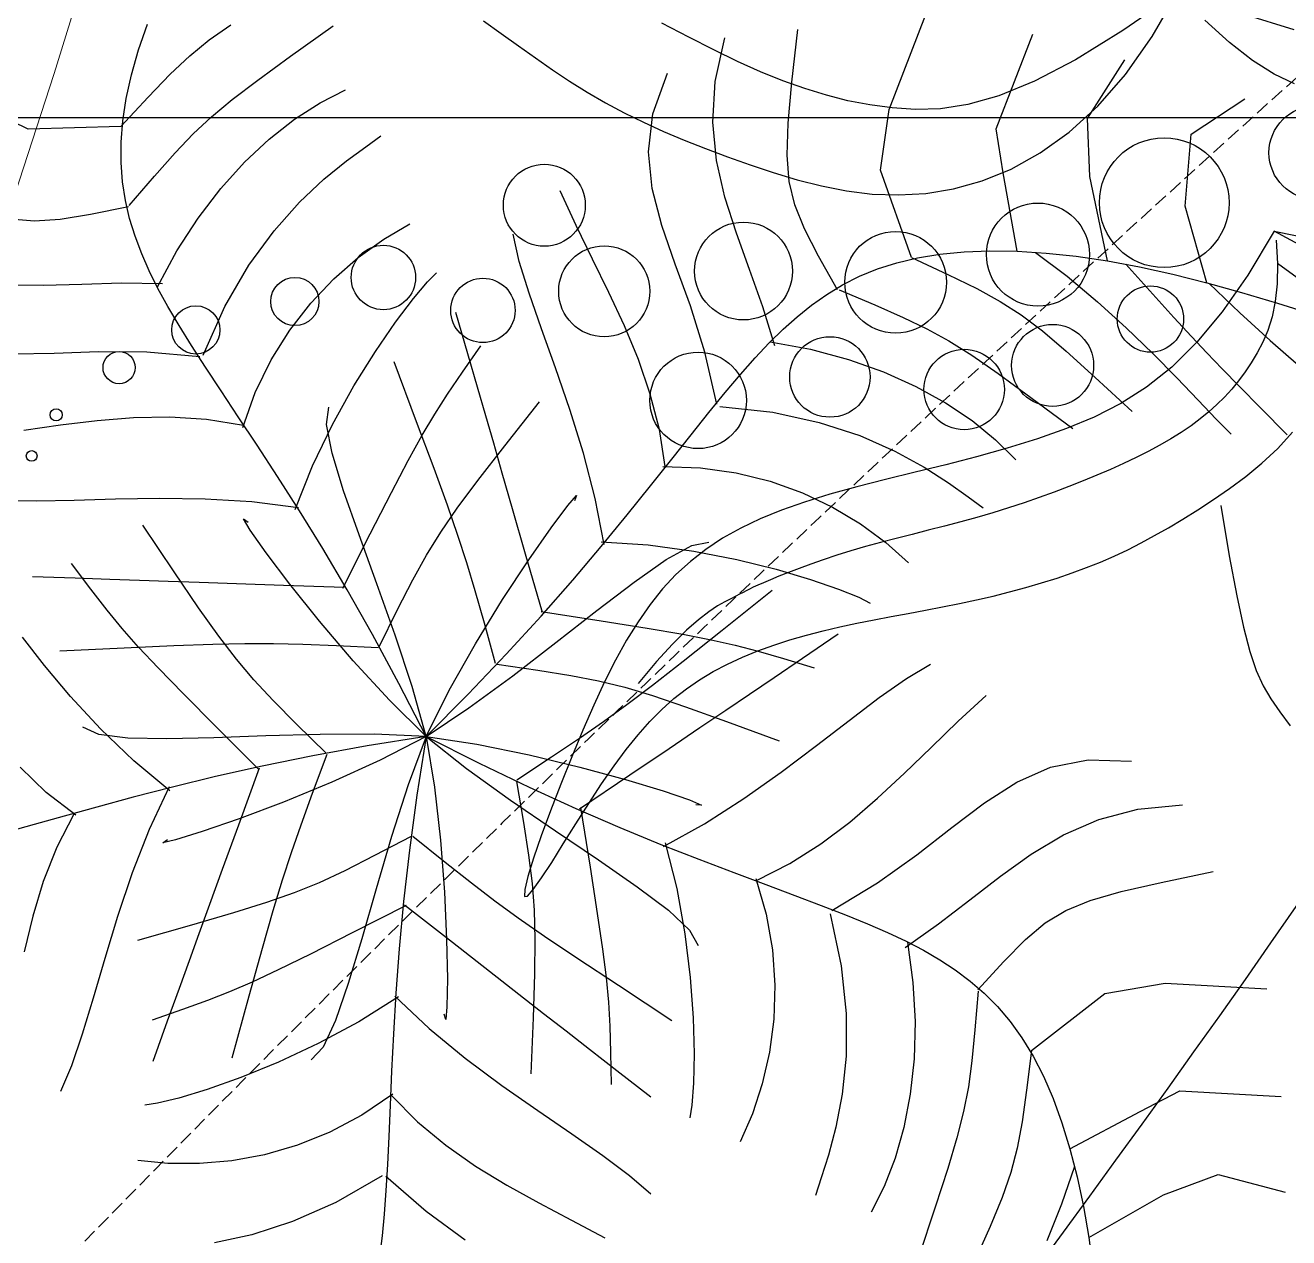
# Model space of a CAD drawing. Header units: millimetres. Extents: x -1030105 to 906887, y -616134 to 1220667.
# Drawn here: x -84877 to -83749, y 541395 to 542477 of the extents above; entities that cross this region are included whole.
import ezdxf
from ezdxf.enums import TextEntityAlignment as Align

# ---------------------------------------------------------------- set-up
doc = ezdxf.new("R2010")
doc.units = ezdxf.units.MM
doc.header["$MEASUREMENT"] = 0
doc.linetypes.add('CENTER', pattern=[2, 1.25, -0.25, 0.25, -0.25])
doc.linetypes.add('DASH', pattern=[0.35, 0.25, -0.1])
doc.layers.add('A-Door', color=33, linetype='Continuous', lineweight=9)
doc.layers.add('A-Furniture', color=143, linetype='Continuous')
doc.layers.add('A-Tree', color=98, linetype='Continuous')
doc.styles.add('Arial_Bold', font='arialbd.ttf')

# ---------------------------------------------------------------- blocks, each defined once
blk = doc.blocks.new('FUR')
at = {"layer": 'A-Furniture'}
blk.add_spline([(-33916, 30608), (-33944.5, 30609.5), (-37418.5, 29102), (-37726.5, 27054), (-37216.5, 25233), (-37626.5, 21209), (-38739.5, 18856.5), (-41860, 14803.1), (-43043.2, 12422.3), (-43017.5, 9941.5), (-40833.5, 8087), (-38107, 9497.5), (-38274.5, 11476.5), (-38397.8, 13212.3), (-37305, 13750.5), (-34500, 13496.5), (-32540.5, 14865.5), (-32374, 19056), (-32479, 20125.5), (-32318, 21223.5), (-30829.5, 21995.5), (-30222, 22657.5), (-30469, 23962.5), (-31626.5, 24580.5), (-32324.5, 25527.5), (-32040.5, 28029), (-32099.5, 29098.5), (-33295, 30496), (-33916, 30608)], degree=3, dxfattribs=at)
at = {"layer": 'A-Furniture', "color": 8, "linetype": 'DASH', "ltscale": 50}
blk.add_spline([(-36646, 29577.5), (-37284.5, 28277.5), (-36676, 26342), (-36463, 23656.5), (-37614.5, 20053), (-40425.5, 16182), (-42274, 13633.5), (-42830.5, 10964), (-42047, 9112), (-39697.5, 8972), (-38258, 10282.5), (-39334, 12606), (-37866.5, 13929), (-35698, 13970.5), (-34500.5, 13942.5), (-32416, 18555.5), (-32464, 21915.5), (-30663, 22279), (-30458.5, 23387), (-31963.5, 24634), (-33009, 26390), (-32199.5, 28680), (-33338.5, 30308), (-34838.5, 30477), (-36023, 30096.5), (-36646, 29577.5)], degree=3, dxfattribs=at)
blk.add_open_spline([(-38178.6, 19870), (-39283.9, 18982.9), (-40386.6, 17902.9), (-41467.8, 16608.1)], degree=3, dxfattribs=at)
blk.add_open_spline([(-56447, -6097), (-55194.8, -4879.4), (-50278.9, -2284.6), (-42421.5, -5454.8), (-32732.5, -11254), (-23302, -9202), (-18024, -504.5), (-16595.5, 8921.5), (-19600.3, 15918.3), (-21321.2, 18705.6), (-21789.7, 19345)], degree=3, knots=[32574.726206, 32574.726206, 32574.726206, 32574.726206, 37697.741245, 48060.131859, 55585.251958, 69452.989742, 76151.422264, 84447.837047, 94470.773244, 98031.734889, 98031.734889, 98031.734889, 98031.734889], dxfattribs=at)
blk = doc.blocks.new('TƯỜNG NÔI THẤT')
at = {"layer": 'A-Door', "ltscale": 10}
blk.add_lwpolyline([(12186.2, 35011.7), (12156.4, 34915.4), (12125.1, 34819.4), (12092.5, 34723.7), (12058.6, 34628.4), (12023.3, 34533.4), (11986.7, 34438.9), (11948.8, 34344.9), (11909.6, 34251.3), (11869.1, 34158.3), (11827.4, 34065.8), (11784.4, 33973.8), (11740.1, 33882.4), (11694.6, 33791.6), (11648, 33701.5), (11600.1, 33612), (11551, 33523.3), (11500.7, 33435.2)], dxfattribs=at)
blk = doc.blocks.new('CAY8')
at = {"color": 0, "linetype": 'ByBlock'}
for p, q in [((-353.08, 281.6), (-351.64, 306)), ((-337.84, 247.95), (-353.08, 281.6)), ((-385.89, 265.01), (-388.87, 274.17)), ((-408.17, 251.93), (-413.87, 265.87)), ((-381.31, 255.85), (-385.89, 265.01)), ((-431.43, 237.58), (-438.04, 252.48)), ((-401.81, 237.97), (-408.17, 251.93)), ((-374.83, 245.49), (-381.31, 255.85)), ((-326.73, 250.25), (-317.22, 251.94)), ((-317.22, 251.94), (-307, 253.14)), ((-307, 253.14), (-296.12, 253.86)), ((-343.57, 245.43), (-335.49, 248.07)), ((-337.84, 247.95), (-322.86, 242.4)), ((-335.49, 248.07), (-326.73, 250.25)), ((-366.19, 232.74), (-374.83, 245.49)), ((-357.92, 238.81), (-351.02, 242.33)), ((-351.02, 242.33), (-343.57, 245.43)), ((-322.86, 242.4), (-311.03, 237.77)), ((-456.83, 224.18), (-464.39, 236.88)), ((-424.07, 221.54), (-431.43, 237.58)), ((-395.32, 223.6), (-401.81, 237.97)), ((-364.33, 234.87), (-357.92, 238.81)), ((-311.03, 237.77), (-301.26, 233.44)), ((-488.43, 221.32), (-493.37, 233.62)), ((-370.33, 230.53), (-364.33, 234.87)), ((-365.59, 232.73), (-350.93, 227.95)), ((-301.26, 233.44), (-292.46, 228.77)), ((-375.99, 225.81), (-370.33, 230.53)), ((-350.93, 227.95), (-339.26, 223.95)), ((-292.46, 228.77), (-283.56, 223.12)), ((-482.34, 207.59), (-488.43, 221.32)), ((-449.59, 211.47), (-456.83, 224.18)), ((-416.77, 203.72), (-424.07, 221.54)), ((-389.24, 208.43), (-395.32, 223.6)), ((-381.36, 220.73), (-375.99, 225.81)), ((-339.26, 223.95), (-329.45, 220.19)), ((-386.54, 215.29), (-381.36, 220.73)), ((-329.45, 220.19), (-320.35, 216.1)), ((-510.75, 195.28), (-516.83, 211.26)), ((-442.93, 198.57), (-449.59, 211.47)), ((-391.62, 209.41), (-386.54, 215.29)), ((-320.35, 216.1), (-310.83, 211.13)), ((-475.56, 192.61), (-482.34, 207.59)), ((-396.71, 203.02), (-391.62, 209.41)), ((-391.16, 209.87), (-374.94, 208.25)), ((-374.94, 208.25), (-359.63, 205.5)), ((-310.83, 211.13), (-299.75, 204.73)), ((-547.55, 193.22), (-540.47, 205.58)), ((-410.35, 183.49), (-416.77, 203.72)), ((-401.94, 196.02), (-396.71, 203.02)), ((-359.63, 205.5), (-345.28, 201.71)), ((-345.28, 201.71), (-331.95, 197)), ((-299.75, 204.73), (-285.96, 196.35)), ((-512.36, 187.84), (-505.94, 198.9)), ((-437.08, 185.3), (-442.93, 198.57)), ((-331.95, 197), (-319.69, 191.47)), ((-285.96, 196.35), (-268.33, 185.42)), ((-554.93, 178.85), (-547.55, 193.22)), ((-505.86, 182.43), (-510.75, 195.28)), ((-468.53, 176.58), (-475.56, 192.61)), ((-407.41, 188.32), (-401.94, 196.02)), ((-319.69, 191.47), (-308.55, 185.23)), ((-593.86, 173.12), (-588.62, 186.54)), ((-528.89, 166.65), (-539.81, 189.73)), ((-517.52, 178.71), (-512.36, 187.84)), ((-413.24, 179.85), (-407.41, 188.32)), ((-607.48, 172.6), (-614.42, 181.47)), ((-501.66, 171.37), (-505.86, 182.43)), ((-432.3, 171.5), (-437.08, 185.3)), ((-409.1, 182.55), (-387.93, 182.05)), ((-387.93, 182.05), (-369.12, 179.57)), ((-308.55, 185.23), (-298.6, 178.39)), ((-562.16, 162.91), (-554.93, 178.85)), ((-521.97, 170.32), (-517.52, 178.71)), ((-493.16, 160.01), (-480.82, 178.66)), ((-461.72, 159.69), (-468.53, 176.58)), ((-419.53, 170.52), (-413.24, 179.85)), ((-369.12, 179.57), (-352.59, 175.61)), ((-298.6, 178.39), (-289.88, 171.07)), ((-599.83, 162.89), (-607.48, 172.6)), ((-597.72, 158.75), (-593.86, 173.12)), ((-497.62, 160.72), (-501.66, 171.37)), ((-428.83, 157), (-432.3, 171.5)), ((-352.59, 175.61), (-338.25, 170.65)), ((-564.51, 162.63), (-564.23, 169.63)), ((-520.48, 148.74), (-528.89, 166.65)), ((-526.26, 161.5), (-521.97, 170.32)), ((-426.4, 160.23), (-419.53, 170.52)), ((-338.25, 170.65), (-326.04, 165.21)), ((-591.41, 152.2), (-599.83, 162.89)), ((-568.77, 145.81), (-562.16, 162.91)), ((-561.39, 151.48), (-564.51, 162.63)), ((-530.94, 151.07), (-526.26, 161.5)), ((-326.04, 165.21), (-315.87, 159.79)), ((-641.39, 159.02), (-655.72, 156.66)), ((-626.97, 160.48), (-641.39, 159.02)), ((-612.37, 160.76), (-626.97, 160.48)), ((-597.5, 159.58), (-612.37, 160.76)), ((-502.66, 145.44), (-493.16, 160.01)), ((-493.23, 149.13), (-497.62, 160.72)), ((-455.57, 142.13), (-461.72, 159.69)), ((-433.96, 148.92), (-426.4, 160.23)), ((-429.69, 156.95), (-414.82, 157.72)), ((-414.82, 157.72), (-400.44, 156.89)), ((-400.44, 156.89), (-386.64, 154.61)), ((-315.87, 159.79), (-307.68, 154.87)), ((-582.27, 140.45), (-591.41, 152.2)), ((-555.64, 136.98), (-561.39, 151.48)), ((-536.56, 137.86), (-530.94, 151.07)), ((-386.64, 154.61), (-373.49, 151.03)), ((-373.49, 151.03), (-361.08, 146.31)), ((-307.68, 154.87), (-301.37, 150.97)), ((-513.99, 134.64), (-520.48, 148.74)), ((-487.98, 135.23), (-493.23, 149.13)), ((-442.32, 136.6), (-433.96, 148.92)), ((-361.08, 146.31), (-349.5, 140.6)), ((-574.28, 127.96), (-568.77, 145.81)), ((-509.97, 133.73), (-502.66, 145.44)), ((-466.16, 138.46), (-463.08, 142.62)), ((-463.08, 142.62), (-463.64, 140.44)), ((-450.53, 124.11), (-455.57, 142.13)), ((-572.45, 127.52), (-582.27, 140.45)), ((-548.05, 119.93), (-555.64, 136.98)), ((-543.66, 120.67), (-536.56, 137.86)), ((-472.05, 129.07), (-466.16, 138.46)), ((-451.57, 123.27), (-442.32, 136.6)), ((-349.5, 140.6), (-338.82, 134.05)), ((-515.73, 123.7), (-509.97, 133.73)), ((-508.83, 122.97), (-513.99, 134.64)), ((-481.34, 117.67), (-487.98, 135.23)), ((-338.82, 134.05), (-329.14, 126.81)), ((-243.31, 130.89), (-245.22, 122.47)), ((-645.81, 126.14), (-662.15, 124.32)), ((-628.39, 127.87), (-645.81, 126.14)), ((-610.22, 129.13), (-628.39, 127.87)), ((-591.63, 129.56), (-610.22, 129.13)), ((-572.93, 128.77), (-591.63, 129.56)), ((-562.01, 113.35), (-572.45, 127.52)), ((-479.93, 115.54), (-472.05, 129.07)), ((-425.37, 120.15), (-415.73, 126.57)), ((-415.73, 126.57), (-408.98, 128.46)), ((-690.31, 121.87), (-701.49, 121.98)), ((-677.09, 122.77), (-690.31, 121.87)), ((-662.15, 124.32), (-677.09, 122.77)), ((-591.41, 118.34), (-594.41, 122.55)), ((-594.41, 122.55), (-592.51, 121.36)), ((-520.61, 114.13), (-515.73, 123.7)), ((-504.41, 112.37), (-508.83, 122.97)), ((-461.83, 108.96), (-451.57, 123.27)), ((-451.72, 125.14), (-433.05, 125.42)), ((-433.05, 125.42), (-414.74, 124.42)), ((-414.74, 124.42), (-397.34, 122.47)), ((-397.34, 122.47), (-381.4, 119.88)), ((-245.22, 122.47), (-247.14, 114.24)), ((-620.25, 99.32), (-634.17, 116.82)), ((-584.29, 109.84), (-591.41, 118.34)), ((-552.8, 98.34), (-543.66, 120.67)), ((-539.41, 101.13), (-548.05, 119.93)), ((-472.8, 95.08), (-481.34, 117.67)), ((-437.38, 110.21), (-425.37, 120.15)), ((-381.4, 119.88), (-367.46, 116.98)), ((-367.46, 116.98), (-356.06, 114.06)), ((-550.99, 97.82), (-562.01, 113.35)), ((-525.26, 103.83), (-520.61, 114.13)), ((-500.14, 101.5), (-504.41, 112.37)), ((-488.98, 98.99), (-479.93, 115.54)), ((-400.9, 93.94), (-382.33, 111.45)), ((-356.06, 114.06), (-347.75, 111.45)), ((-347.75, 111.45), (-343.07, 109.47)), ((-247.14, 114.24), (-249, 106.14)), ((-573.87, 98.17), (-584.29, 109.84)), ((-473.19, 93.68), (-461.83, 108.96)), ((-451.25, 97.72), (-437.38, 110.21)), ((-249, 106.14), (-250.76, 98.09)), ((-530.48, 81.38), (-539.41, 101.13)), ((-530.32, 91.6), (-525.26, 103.83)), ((-495.45, 88.97), (-500.14, 101.5)), ((-652.65, 89.67), (-661.18, 99.19)), ((-609.92, 95.89), (-622.3, 95.3)), ((-609.32, 85.79), (-620.25, 99.32)), ((-595.08, 96.6), (-609.92, 95.89)), ((-576.33, 97.48), (-595.08, 96.6)), ((-552.2, 98.62), (-576.33, 97.48)), ((-560.92, 84.44), (-573.87, 98.17)), ((-539.44, 80.85), (-550.99, 97.82)), ((-498.38, 80.51), (-488.98, 98.99)), ((-466.46, 83.68), (-451.25, 97.72)), ((-368.07, 85.52), (-354.75, 96.24)), ((-250.76, 98.09), (-252.33, 90.03)), ((-659.22, 93.5), (-676.3, 92.65)), ((-645.5, 94.17), (-659.22, 93.5)), ((-633.68, 94.75), (-645.5, 94.17)), ((-622.3, 95.3), (-633.68, 94.75)), ((-536.44, 76.24), (-530.32, 91.6)), ((-485.76, 77.45), (-473.19, 93.68)), ((-473.25, 95.56), (-449.19, 93.77)), ((-449.19, 93.77), (-430.65, 92.32)), ((-430.65, 92.32), (-416.35, 91.07)), ((-416.35, 91.07), (-404.99, 89.84)), ((-415.33, 80.4), (-400.9, 93.94)), ((-690.9, 84.46), (-693.52, 88.82)), ((-645.56, 81.94), (-652.65, 89.67)), ((-600.45, 75.22), (-609.32, 85.79)), ((-489.74, 73.42), (-495.45, 88.97)), ((-404.99, 89.84), (-395.27, 88.48)), ((-395.27, 88.48), (-385.92, 86.84)), ((-385.92, 86.84), (-375.64, 84.76)), ((-378.77, 76.91), (-368.07, 85.52)), ((-326.24, 80.84), (-317.13, 87.32)), ((-252.33, 90.03), (-253.68, 81.89)), ((-711.41, 71.43), (-714.98, 82.98)), ((-685.71, 77.47), (-690.9, 84.46)), ((-638.95, 75.11), (-645.56, 81.94)), ((-546.25, 69.8), (-560.92, 84.44)), ((-527.4, 62.34), (-539.44, 80.85)), ((-522.07, 61.47), (-530.48, 81.38)), ((-507.31, 61.22), (-498.38, 80.51)), ((-482.49, 69.09), (-466.46, 83.68)), ((-375.64, 84.76), (-363.14, 82.07)), ((-336.4, 72.34), (-326.24, 80.84)), ((-253.68, 81.89), (-254.73, 73.61)), ((-678.2, 68.41), (-685.71, 77.47)), ((-536.84, 75.82), (-553.39, 75.19)), ((-499.64, 60.28), (-485.76, 77.45)), ((-426.74, 69.87), (-415.33, 80.4)), ((-388, 69.49), (-378.77, 76.91)), ((-304.3, 65.52), (-294.06, 76.69)), ((-706.62, 59.85), (-711.41, 71.43)), ((-631.89, 68.31), (-638.95, 75.11)), ((-602.55, 71.68), (-617.97, 69.86)), ((-589.86, 72.98), (-602.55, 71.68)), ((-592.68, 66.64), (-600.45, 75.22)), ((-578.42, 73.91), (-589.86, 72.98)), ((-566.75, 74.6), (-578.42, 73.91)), ((-553.39, 75.19), (-566.75, 74.6)), ((-489.22, 73.18), (-472.71, 72.1)), ((-472.71, 72.1), (-459.52, 71.06)), ((-459.52, 71.06), (-448.29, 69.83)), ((-347.58, 62.31), (-336.4, 72.34)), ((-254.73, 73.61), (-255.5, 65.18)), ((-668.63, 57.86), (-678.2, 68.41)), ((-637.61, 67.39), (-662.93, 64.14)), ((-617.97, 69.86), (-637.61, 67.39)), ((-623.42, 60.63), (-631.89, 68.31)), ((-585.09, 59.04), (-592.68, 66.64)), ((-530.66, 55.35), (-546.25, 69.8)), ((-498.82, 54.94), (-482.49, 69.09)), ((-448.29, 69.83), (-437.69, 68.14)), ((-437.69, 68.14), (-426.36, 65.76)), ((-436.25, 61.35), (-426.74, 69.87)), ((-426.36, 65.76), (-412.97, 62.43)), ((-396.88, 62.36), (-388, 69.49)), ((-314.17, 54.29), (-304.3, 65.52)), ((-612.59, 51.21), (-623.42, 60.63)), ((-514.94, 42.21), (-527.4, 62.34)), ((-514.94, 42.21), (-522.07, 61.47)), ((-514.94, 42.21), (-507.31, 61.22)), ((-444.95, 53.87), (-436.25, 61.35)), ((-412.97, 62.43), (-396.17, 57.9)), ((-406.54, 54.61), (-396.88, 62.36)), ((-359.73, 51.23), (-347.58, 62.31)), ((-255.5, 65.18), (-256.01, 56.58)), ((-217.87, 53.03), (-216.77, 65.09)), ((-700.61, 48.42), (-706.62, 59.85)), ((-657.25, 46.4), (-668.63, 57.86)), ((-576.74, 51.44), (-585.09, 59.04)), ((-514.94, 42.21), (-530.66, 55.35)), ((-514.94, 42.21), (-499.64, 60.28)), ((-396.17, 57.9), (-374.63, 51.93)), ((-256.01, 56.58), (-256.28, 47.81)), ((-251.48, 54.51), (-234.29, 55.34)), ((-598.44, 39.14), (-612.59, 51.21)), ((-566.67, 42.85), (-576.74, 51.44)), ((-514.94, 42.21), (-498.82, 54.94)), ((-453.98, 46.46), (-444.95, 53.87)), ((-418.14, 45.31), (-406.54, 54.61)), ((-372.81, 39.59), (-359.73, 51.23)), ((-323.92, 43.18), (-314.17, 54.29)), ((-279.09, 43.29), (-266.13, 50.3)), ((-266.13, 50.3), (-251.48, 54.51)), ((-218.7, 41.88), (-217.87, 53.03)), ((-693.34, 37.31), (-700.61, 48.42)), ((-644.32, 34.6), (-657.25, 46.4)), ((-464.45, 38.12), (-453.98, 46.46)), ((-432.79, 33.57), (-418.14, 45.31)), ((-256.28, 47.81), (-256.32, 38.87)), ((-724.7, 29.72), (-733.38, 42.15)), ((-553.96, 32.28), (-566.67, 42.85)), ((-535.46, 41.39), (-557, 39.53)), ((-514.94, 42.21), (-537.94, 36.58)), ((-514.94, 42.21), (-535.46, 41.39)), ((-514.94, 42.21), (-532.29, 31.32)), ((-514.94, 42.21), (-520.5, 22.44)), ((-514.94, 42.21), (-516.69, 18.59)), ((-514.94, 42.21), (-509.94, 22.34)), ((-514.94, 42.21), (-497.85, 30.81)), ((-514.94, 42.21), (-494.5, 40.82)), ((-514.94, 42.21), (-493.02, 33.25)), ((-494.5, 40.82), (-473.39, 38.29)), ((-333.77, 32.36), (-323.92, 43.18)), ((-291.2, 34.05), (-279.09, 43.29)), ((-219.26, 31.36), (-218.7, 41.88)), ((-684.81, 26.69), (-693.34, 37.31)), ((-578.54, 37.15), (-599.09, 34.74)), ((-580.03, 23.55), (-598.44, 39.14)), ((-557, 39.53), (-578.54, 37.15)), ((-537.94, 36.58), (-559.26, 30.85)), ((-477.47, 27.89), (-464.45, 38.12)), ((-473.39, 38.29), (-452.92, 35.07)), ((-386.77, 27.89), (-372.81, 39.59)), ((-256.32, 38.87), (-256.15, 29.75)), ((-245.34, 31.13), (-230.13, 36.54)), ((-230.13, 36.54), (-212.62, 39.72)), ((-644.79, 32.27), (-651.36, 34.71)), ((-633.22, 31.8), (-644.79, 32.27)), ((-630.1, 23.03), (-644.32, 34.6)), ((-617.65, 32.79), (-633.22, 31.8)), ((-599.09, 34.74), (-617.65, 32.79)), ((-559.26, 30.85), (-578.97, 25.11)), ((-553.67, 31.77), (-558.19, 15.84)), ((-532.29, 31.32), (-550.86, 20.95)), ((-497.85, 30.81), (-479.34, 19.65)), ((-493.02, 33.25), (-472.41, 25.35)), ((-452.92, 35.07), (-434.38, 31.57)), ((-451.64, 18.47), (-432.79, 33.57)), ((-434.38, 31.57), (-419.08, 28.26)), ((-343.98, 22.04), (-333.77, 32.36)), ((-303.32, 23.16), (-291.2, 34.05)), ((-258.79, 23.89), (-245.34, 31.13)), ((-219.51, 21.36), (-219.26, 31.36)), ((-713.65, 16.79), (-724.7, 29.72)), ((-674.98, 16.73), (-684.81, 26.69)), ((-477.54, 27.31), (-473.47, 11.29)), ((-472.41, 25.35), (-453.09, 18.41)), ((-419.08, 28.26), (-408.33, 25.56)), ((-408.33, 25.56), (-403.42, 23.92)), ((-401.56, 16.62), (-386.77, 27.89)), ((-256.15, 29.75), (-255.8, 20.44)), ((-614.84, 12.27), (-630.1, 23.03)), ((-578.97, 25.11), (-597.14, 19.43)), ((-580.11, 24.21), (-586.48, 0.91)), ((-550.86, 20.95), (-569.32, 11.53)), ((-520.5, 22.44), (-525.39, 1.38)), ((-509.94, 22.34), (-505.82, 1.48)), ((-403.42, 23.92), (-405.67, 23.77)), ((-354.79, 12.38), (-343.98, 22.04)), ((-316.31, 11.2), (-303.32, 23.16)), ((-270.99, 15.2), (-258.79, 23.89)), ((-255.8, 20.44), (-255.28, 10.93)), ((-219.41, 11.78), (-219.51, 21.36)), ((-699.89, 3.72), (-713.65, 16.79)), ((-663.83, 7.61), (-674.98, 16.73)), ((-597.14, 19.43), (-613.85, 13.88)), ((-558.19, 15.84), (-561.76, 2.94)), ((-516.69, 18.59), (-517.83, -3.45)), ((-479.34, 19.65), (-460.51, 8.92)), ((-453.09, 18.41), (-435.05, 12.32)), ((-451.32, 19.05), (-445.59, -4.39)), ((-417.14, 6.26), (-401.56, 16.62)), ((-282.49, 5.48), (-270.99, 15.2)), ((-613.85, 13.88), (-629.18, 8.53)), ((-615.19, 13.81), (-621.71, -3.73)), ((-569.32, 11.53), (-586.37, 3.46)), ((-473.47, 11.29), (-470.37, -1.58)), ((-435.05, 12.32), (-418.27, 6.99)), ((-366.43, 3.56), (-354.79, 12.38)), ((-331, -1.25), (-316.31, 11.2)), ((-255.28, 10.93), (-254.58, 1.24)), ((-218.94, 2.56), (-219.41, 11.78)), ((-218.54, 8.22), (-198.28, 14.18)), ((-651.36, -0.51), (-663.83, 7.61)), ((-629.18, 8.53), (-643.18, 3.47)), ((-460.51, 8.92), (-442.47, -1.21)), ((-418.27, 6.99), (-402.73, 2.31)), ((-416.53, 7.71), (-410.5, -9.96)), ((-293.8, -4.89), (-282.49, 5.48)), ((-234.11, 3.3), (-218.54, 8.22)), ((-683.06, -9.12), (-699.89, 3.72)), ((-643.18, 3.47), (-655.94, -1.23)), ((-586.37, 3.46), (-600.69, -2.85)), ((-586.48, 0.91), (-591.43, -17.2)), ((-561.76, 2.94), (-564.71, -8.36)), ((-517.55, 2.03), (-531.54, -6.79)), ((-525.39, 1.38), (-529.78, -19.84)), ((-516.98, 2.14), (-503.23, -7.07)), ((-505.82, 1.48), (-502.57, -18.99)), ((-402.73, 2.31), (-388.42, -1.83)), ((-379.16, -4.22), (-366.43, 3.56)), ((-254.58, 1.24), (-253.58, -8.6)), ((-246.04, -1.23), (-234.11, 3.3)), ((-218.05, -6.4), (-218.94, 2.56)), ((-655.94, -1.23), (-667.55, -5.51)), ((-652.08, -0.04), (-657.8, -13.82)), ((-621.71, -3.73), (-627.05, -21.55)), ((-600.69, -2.85), (-610.98, -6.99)), ((-517.83, -3.45), (-518.46, -23.97)), ((-470.37, -1.58), (-468.08, -12.64)), ((-445.59, -4.39), (-441.23, -22.47)), ((-442.47, -1.21), (-426.3, -10.54)), ((-388.42, -1.83), (-375.33, -5.53)), ((-379.47, -3.41), (-374.15, -17.32)), ((-348.26, -13.6), (-331, -1.25)), ((-305.47, -15.51), (-293.8, -4.89)), ((-255.37, -6.01), (-246.04, -1.23)), ((-678.13, -9.37), (-687.82, -12.8)), ((-667.55, -5.51), (-678.13, -9.37)), ((-610.98, -6.99), (-615.91, -8.54)), ((-615.91, -8.54), (-614.18, -7.1)), ((-564.71, -8.36), (-567.36, -19.53)), ((-531.54, -6.79), (-542.82, -13.71)), ((-503.23, -7.07), (-492.06, -14.45)), ((-410.5, -9.96), (-405.79, -27.68)), ((-375.33, -5.53), (-363.43, -8.89)), ((-363.43, -8.89), (-352.61, -11.98)), ((-263.17, -11.67), (-255.37, -6.01)), ((-253.58, -8.6), (-252.12, -18.53)), ((-216.72, -15.18), (-218.05, -6.4)), ((-687.82, -12.8), (-696.76, -15.8)), ((-682.6, -10.61), (-689.29, -30.75)), ((-657.8, -13.82), (-662.04, -27.79)), ((-542.82, -13.71), (-552.63, -19.31)), ((-523.18, -14.94), (-533.8, -15.41)), ((-511.78, -14.61), (-523.18, -14.94)), ((-500.08, -14.44), (-511.78, -14.61)), ((-488.6, -14.45), (-500.08, -14.44)), ((-492.06, -14.45), (-482.22, -20.75)), ((-477.73, -14.63), (-488.6, -14.45)), ((-467.51, -15.04), (-477.73, -14.63)), ((-468.08, -12.64), (-466.4, -23.25)), ((-457.89, -15.72), (-467.51, -15.04)), ((-426.3, -10.54), (-413.13, -18.89)), ((-352.61, -11.98), (-342.75, -14.91)), ((-348.76, -15.08), (-342.69, -35.37)), ((-342.75, -14.91), (-333.74, -17.73)), ((-270.47, -18.87), (-263.17, -11.67)), ((-705.11, -18.39), (-712.99, -20.57)), ((-696.76, -15.8), (-705.11, -18.39)), ((-591.43, -17.2), (-595.35, -31.53)), ((-567.36, -19.53), (-570.04, -32.01)), ((-552.63, -19.31), (-562.2, -24.18)), ((-556.02, -17.59), (-558.57, -18.55)), ((-558.57, -18.55), (-558.03, -19.59)), ((-558.03, -19.59), (-554.73, -20.73)), ((-550.72, -16.75), (-556.02, -17.59)), ((-543.14, -16.01), (-550.72, -16.75)), ((-533.8, -15.41), (-543.14, -16.01)), ((-529.78, -19.84), (-533.84, -40.13)), ((-502.57, -18.99), (-500.16, -37.7)), ((-448.83, -16.71), (-457.89, -15.72)), ((-440.27, -18.07), (-448.83, -16.71)), ((-432.16, -19.83), (-440.27, -18.07)), ((-424.47, -22.05), (-432.16, -19.83)), ((-413.13, -18.89), (-404.05, -26.08)), ((-374.15, -17.32), (-370.5, -31.25)), ((-333.74, -17.73), (-325.47, -20.54)), ((-318.01, -25.97), (-305.47, -15.51)), ((-278.32, -28.22), (-270.47, -18.87)), ((-252.12, -18.53), (-250.07, -28.48)), ((-214.9, -23.87), (-216.72, -15.18)), ((-627.05, -21.55), (-631.47, -39.22)), ((-562.2, -24.18), (-572.76, -28.91)), ((-554.73, -20.73), (-549.19, -21.97)), ((-549.19, -21.97), (-541.91, -23.3)), ((-541.91, -23.3), (-533.38, -24.72)), ((-533.38, -24.72), (-524.12, -26.24)), ((-518.46, -23.97), (-518.68, -43.01)), ((-482.22, -20.75), (-472.42, -26.72)), ((-466.4, -23.25), (-465.17, -34.76)), ((-441.23, -22.47), (-438.01, -36.46)), ((-417.12, -24.76), (-424.47, -22.05)), ((-410.09, -28.02), (-417.12, -24.76)), ((-325.47, -20.54), (-317.81, -23.41)), ((-317.81, -23.41), (-310.65, -26.43)), ((-317.24, -23.7), (-313.76, -39.62)), ((-212.57, -32.55), (-214.9, -23.87)), ((-662.04, -27.79), (-665.11, -41.96)), ((-572.76, -28.91), (-585.55, -34.09)), ((-517.31, -25.46), (-537.83, -38.15)), ((-524.12, -26.24), (-514.62, -27.85)), ((-517.96, -25.33), (-497.77, -38.59)), ((-514.62, -27.85), (-505.4, -29.56)), ((-505.4, -29.56), (-496.85, -31.37)), ((-472.42, -26.72), (-461.38, -33.13)), ((-452.12, -30.96), (-462.91, -27.65)), ((-403.29, -31.86), (-410.09, -28.02)), ((-405.79, -27.68), (-402.27, -44.83)), ((-404.05, -26.08), (-400.17, -31.91)), ((-310.65, -26.43), (-303.88, -29.67)), ((-303.88, -29.67), (-297.38, -33.21)), ((-287.77, -40.39), (-278.32, -28.22)), ((-250.07, -28.48), (-247.27, -38.42)), ((-689.29, -30.75), (-693.87, -49.46)), ((-585.55, -34.09), (-601.8, -40.3)), ((-595.35, -31.53), (-598.61, -43.49)), ((-570.04, -32.01), (-573.08, -47.24)), ((-496.85, -31.37), (-489, -33.31)), ((-489, -33.31), (-481.77, -35.41)), ((-465.17, -34.76), (-464.2, -48.52)), ((-461.38, -33.13), (-447.84, -40.72)), ((-443.23, -34.14), (-452.12, -30.96)), ((-436.02, -37.15), (-443.23, -34.14)), ((-396.68, -36.3), (-403.29, -31.86)), ((-370.5, -31.25), (-368.4, -45.08)), ((-297.38, -33.21), (-291.15, -37.13)), ((-237.25, -37.75), (-213.6, -31.58)), ((-213.6, -31.58), (-173.19, -30.53)), ((-209.59, -41.32), (-212.57, -32.55)), ((-631.47, -39.22), (-635.21, -56.32)), ((-537.83, -38.15), (-553.67, -47.88)), ((-533.84, -40.13), (-537.72, -58.39)), ((-500.16, -37.7), (-498.59, -53.27)), ((-497.77, -38.59), (-482.07, -48.9)), ((-481.77, -35.41), (-475.08, -37.7)), ((-475.08, -37.7), (-468.85, -40.23)), ((-468.85, -40.23), (-463.02, -43.02)), ((-438.01, -36.46), (-435.66, -47.65)), ((-430.27, -39.96), (-436.02, -37.15)), ((-425.76, -42.55), (-430.27, -39.96)), ((-390.18, -41.4), (-396.68, -36.3)), ((-342.69, -35.37), (-339.24, -54.03)), ((-313.76, -39.62), (-311.65, -55.04)), ((-291.15, -37.13), (-285.17, -41.49)), ((-264.54, -62.65), (-237.25, -37.75)), ((-247.27, -38.42), (-243.56, -48.27)), ((-665.11, -41.96), (-667.3, -56.32)), ((-601.8, -40.3), (-622.74, -48.13)), ((-598.61, -43.49), (-601.6, -54.48)), ((-518.68, -43.01), (-518.56, -60.62)), ((-463.02, -43.02), (-457.49, -46.11)), ((-447.84, -40.72), (-430.5, -50.27)), ((-422.29, -44.87), (-425.76, -42.55)), ((-419.63, -46.91), (-422.29, -44.87)), ((-402.27, -44.83), (-399.8, -60.79)), ((-383.73, -47.17), (-390.18, -41.4)), ((-368.4, -45.08), (-367.73, -58.69)), ((-287.59, -40.95), (-287.61, -56.38)), ((-285.17, -41.49), (-279.44, -46.37)), ((-205.51, -50.35), (-209.59, -41.32)), ((-573.08, -47.24), (-576.8, -66.67)), ((-553.67, -47.88), (-565.99, -55.27)), ((-482.07, -48.9), (-469.65, -57.05)), ((-464.2, -48.52), (-463.31, -65.9)), ((-457.49, -46.11), (-452.19, -49.54)), ((-452.19, -49.54), (-447.06, -53.32)), ((-435.66, -47.65), (-433.95, -57.3)), ((-430.5, -50.27), (-408.11, -62.52)), ((-417.57, -48.62), (-419.63, -46.91)), ((-415.92, -50.01), (-417.57, -48.62)), ((-414.56, -51.14), (-415.92, -50.01)), ((-377.28, -53.65), (-383.73, -47.17)), ((-279.44, -46.37), (-273.96, -51.85)), ((-243.56, -48.27), (-238.81, -57.98)), ((-601.6, -54.48), (-604.71, -65.9)), ((-565.99, -55.27), (-575.9, -60.95)), ((-498.59, -53.27), (-497.83, -64.33)), ((-447.06, -53.32), (-442.09, -57.43)), ((-413.38, -52.12), (-414.56, -51.14)), ((-412.28, -53.04), (-413.38, -52.12)), ((-411.17, -54.01), (-412.28, -53.04)), ((-409.93, -55.12), (-411.17, -54.01)), ((-408.48, -56.48), (-409.93, -55.12)), ((-370.74, -60.88), (-377.28, -53.65)), ((-339.24, -54.03), (-337.9, -70.98)), ((-311.65, -55.04), (-310.82, -69.86)), ((-273.96, -51.85), (-268.71, -57.98)), ((-199.75, -59.8), (-205.51, -50.35)), ((-667.3, -56.32), (-668.91, -70.85)), ((-635.21, -56.32), (-638.52, -72.42)), ((-537.72, -58.39), (-541.59, -73.5)), ((-469.65, -57.05), (-459.29, -63.85)), ((-442.09, -57.43), (-437.25, -61.85)), ((-433.95, -57.3), (-432.62, -66.7)), ((-406.71, -58.17), (-408.48, -56.48)), ((-404.54, -60.28), (-406.71, -58.17)), ((-402, -62.8), (-404.54, -60.28)), ((-367.73, -58.69), (-368.39, -71.95)), ((-287.61, -56.38), (-287.81, -68.71)), ((-268.71, -57.98), (-263.7, -64.84)), ((-238.81, -57.98), (-232.85, -67.5)), ((-191.76, -69.85), (-199.75, -59.8)), ((-575.9, -60.95), (-584.55, -65.57)), ((-517.34, -62.05), (-532.29, -73.24)), ((-518.91, -61.91), (-504.24, -73.53)), ((-518.56, -60.62), (-518.21, -76.84)), ((-497.83, -64.33), (-497.87, -69.5)), ((-459.29, -63.85), (-449.77, -70.09)), ((-437.25, -61.85), (-432.56, -66.54)), ((-399.13, -65.72), (-402, -62.8)), ((-399.8, -60.79), (-398.26, -74.95)), ((-364.06, -68.89), (-370.74, -60.88)), ((-264.54, -62.65), (-265.19, -78.6)), ((-263.7, -64.84), (-258.92, -72.51)), ((-604.71, -65.9), (-608.3, -79.16)), ((-593.09, -69.74), (-602.63, -74.09)), ((-584.55, -65.57), (-593.09, -69.74)), ((-576.8, -66.67), (-581.53, -91.75)), ((-497.87, -69.5), (-498.71, -67.41)), ((-463.31, -65.9), (-462.34, -88.23)), ((-449.77, -70.09), (-439.86, -76.57)), ((-432.62, -66.7), (-431.43, -77.13)), ((-432.56, -66.54), (-428.01, -71.48)), ((-395.98, -69), (-399.13, -65.72)), ((-392.61, -72.63), (-395.98, -69)), ((-357.19, -77.67), (-364.06, -68.89)), ((-310.82, -69.86), (-311.18, -84)), ((-287.81, -68.71), (-288.35, -79.21)), ((-232.85, -67.5), (-225.55, -76.75)), ((-180.97, -80.69), (-191.76, -69.85)), ((-668.91, -70.85), (-670.26, -85.57)), ((-638.52, -72.42), (-641.67, -87.11)), ((-602.63, -74.09), (-614.32, -79.27)), ((-532.29, -73.24), (-547.68, -83.2)), ((-541.59, -73.5), (-545.62, -84.35)), ((-504.24, -73.53), (-488.95, -84.12)), ((-428.01, -71.48), (-423.6, -76.62)), ((-398.26, -74.95), (-397.51, -86.69)), ((-389.06, -76.57), (-392.61, -72.63)), ((-368.39, -71.95), (-370.24, -84.73)), ((-337.9, -70.98), (-338.18, -86.14)), ((-258.92, -72.51), (-254.38, -81.03)), ((-219.43, -83.31), (-204.38, -73.89)), ((-204.38, -73.89), (-163.97, -72.84)), ((-608.3, -79.16), (-612.78, -95.67)), ((-518.21, -76.84), (-517.73, -91.73)), ((-439.86, -76.57), (-428.36, -84.09)), ((-431.43, -77.13), (-430.12, -89.85)), ((-423.6, -76.62), (-419.31, -81.95)), ((-385.37, -80.81), (-389.06, -76.57)), ((-350.12, -87.07), (-357.19, -77.67)), ((-288.35, -79.21), (-289.43, -89.12)), ((-265.19, -78.6), (-265.94, -91.29)), ((-225.55, -76.75), (-216.77, -85.57)), ((-547.68, -83.2), (-562.9, -91.84)), ((-545.62, -84.35), (-549.96, -89.85)), ((-488.95, -84.12), (-473.51, -93.78)), ((-428.36, -84.09), (-414.05, -93.45)), ((-419.31, -81.95), (-415.16, -87.42)), ((-381.61, -85.31), (-385.37, -80.81)), ((-377.79, -90.06), (-381.61, -85.31)), ((-370.24, -84.73), (-373.17, -96.91)), ((-311.18, -84), (-312.65, -97.37)), ((-254.38, -81.03), (-250.07, -90.37)), ((-246.03, -100.5), (-219.43, -83.31)), ((-166.83, -92.49), (-180.97, -80.69)), ((-670.26, -85.57), (-671.65, -100.46)), ((-641.67, -87.11), (-644.9, -99.97)), ((-415.16, -87.42), (-411.12, -93.01)), ((-397.51, -86.69), (-397.42, -95.4)), ((-373.95, -95.01), (-377.79, -90.06)), ((-342.85, -96.9), (-350.12, -87.07)), ((-338.18, -86.14), (-339.58, -99.44)), ((-289.43, -89.12), (-291.21, -99.71)), ((-250.07, -90.37), (-246.03, -100.5)), ((-216.77, -85.57), (-206.4, -93.79)), ((-562.9, -91.84), (-577.32, -99.12)), ((-517.73, -91.73), (-517.2, -105.32)), ((-473.51, -93.78), (-458.4, -102.62)), ((-411.12, -93.01), (-407.18, -98.69)), ((-397.42, -95.4), (-397.87, -100.46)), ((-370.06, -100.12), (-373.95, -95.01)), ((-265.94, -91.29), (-267.04, -101.92)), ((-206.4, -93.79), (-194.3, -101.23)), ((-148.76, -105.42), (-166.83, -92.49)), ((-644.9, -99.97), (-648.45, -110.56)), ((-577.32, -99.12), (-590.31, -104.97)), ((-407.18, -98.69), (-403.31, -104.44)), ((-373.17, -96.91), (-377.07, -108.35)), ((-366.13, -105.34), (-370.06, -100.12)), ((-335.38, -106.97), (-342.85, -96.9)), ((-339.58, -99.44), (-341.6, -110.78)), ((-312.65, -97.37), (-315.14, -109.88)), ((-291.21, -99.71), (-293.87, -112.23)), ((-246.03, -100.5), (-242.28, -111.35)), ((-590.31, -104.97), (-601.25, -109.31)), ((-516.47, -100.73), (-528.04, -110.09)), ((-517.2, -105.32), (-516.71, -117.68)), ((-517.14, -101.27), (-505.8, -110.97)), ((-458.4, -102.62), (-444.11, -110.75)), ((-403.31, -104.44), (-399.5, -110.23)), ((-362.15, -110.64), (-366.13, -105.34)), ((-267.04, -101.92), (-268.77, -111.73)), ((-194.3, -101.23), (-180.35, -107.72)), ((-126.22, -119.67), (-148.76, -105.42)), ((-601.25, -109.31), (-609.5, -112.08)), ((-528.04, -110.09), (-540.17, -117.87)), ((-399.5, -110.23), (-395.71, -116.04)), ((-358.13, -115.96), (-362.15, -110.64)), ((-327.71, -117.08), (-335.38, -106.97)), ((-315.14, -109.88), (-318.57, -121.46)), ((-243.67, -107.32), (-247.54, -122.68)), ((-207.41, -115.66), (-186.46, -105.83)), ((-186.46, -105.83), (-159.25, -110.58)), ((-180.35, -107.72), (-164.44, -113.07)), ((-609.5, -112.08), (-614.45, -113.22)), ((-505.8, -110.97), (-493.82, -119.32)), ((-444.11, -110.75), (-431.11, -118.28)), ((-341.6, -110.78), (-343.74, -120.09)), ((-293.87, -112.23), (-297.59, -127.93)), ((-268.77, -111.73), (-271.38, -121.94)), ((-242.28, -111.35), (-238.83, -122.88)), ((-235.71, -135.05), (-207.41, -115.66)), ((-164.44, -113.07), (-146.44, -117.11)), ((-540.17, -117.87), (-552.67, -124.14)), ((-516.71, -117.68), (-516.32, -128.93)), ((-493.82, -119.32), (-481.3, -126.62)), ((-431.11, -118.28), (-419.88, -125.32)), ((-395.71, -116.04), (-391.92, -121.85)), ((-354.06, -121.26), (-358.13, -115.96)), ((-343.74, -120.09), (-345.5, -127.3)), ((-319.86, -127.05), (-327.71, -117.08)), ((-146.44, -117.11), (-126.22, -119.67)), ((-552.67, -124.14), (-565.41, -128.97)), ((-419.88, -125.32), (-410.91, -131.98)), ((-391.92, -121.85), (-388.11, -127.62)), ((-349.95, -126.5), (-354.06, -121.26)), ((-318.57, -121.46), (-322.84, -132.02)), ((-271.38, -121.94), (-275.16, -133.79)), ((-247.54, -122.68), (-252.21, -137.74)), ((-238.83, -122.88), (-235.71, -135.05)), ((-565.41, -128.97), (-578.22, -132.45)), ((-516.32, -128.93), (-516.05, -139.2)), ((-481.3, -126.62), (-468.32, -133.14)), ((-388.11, -127.62), (-384.26, -133.33)), ((-345.78, -131.64), (-349.95, -126.5)), ((-311.81, -136.68), (-319.86, -127.05)), ((-297.59, -127.93), (-302.53, -148.07)), ((-603.44, -135.61), (-615.53, -135.44)), ((-590.95, -134.64), (-603.44, -135.61)), ((-578.22, -132.45), (-590.95, -134.64)), ((-518.08, -133.54), (-535.49, -145.58)), ((-516.51, -133.56), (-499.43, -146.16)), ((-468.32, -133.14), (-454.99, -139.17)), ((-384.26, -133.33), (-380.33, -138.97)), ((-341.57, -136.67), (-345.78, -131.64)), ((-275.16, -133.79), (-280.35, -148.49)), ((-235.71, -135.05), (-232.94, -147.8)), ((-136.82, -146.42), (-132.32, -133.85)), ((-516.05, -139.2), (-515.95, -148.64)), ((-454.99, -139.17), (-441.41, -145)), ((-380.33, -138.97), (-376.35, -144.5)), ((-337.32, -141.58), (-341.57, -136.67)), ((-303.58, -145.78), (-311.81, -136.68)), ((-252.21, -137.74), (-257.39, -152.24)), ((-535.49, -145.58), (-552.17, -154.63)), ((-441.41, -145), (-427.68, -150.92)), ((-376.35, -144.5), (-372.31, -149.92)), ((-333.06, -146.37), (-337.32, -141.58)), ((-295.1, -154.2), (-303.58, -145.78)), ((-234.12, -142.37), (-240.93, -156.82)), ((-515.95, -148.64), (-516.07, -157.38)), ((-499.43, -146.16), (-483.05, -156.28)), ((-372.31, -149.92), (-368.22, -155.19)), ((-328.79, -151.02), (-333.06, -146.37)), ((-280.35, -148.49), (-287.24, -167.27)), ((-232.94, -147.8), (-230.53, -161.1)), ((-203.62, -155.2), (-176.32, -146.33)), ((-176.32, -146.33), (-155.08, -160.58)), ((-139.84, -157.59), (-136.82, -146.42)), ((-124.05, -147.43), (-122.05, -168.01)), ((-552.17, -154.63), (-567.88, -161.14)), ((-427.68, -150.92), (-413.89, -157.2)), ((-368.22, -155.19), (-364.09, -160.31)), ((-324.52, -155.54), (-328.79, -151.02)), ((-320.27, -159.91), (-324.52, -155.54)), ((-286.07, -161.88), (-295.1, -154.2)), ((-257.39, -152.24), (-262.76, -165.9)), ((-228.49, -174.89), (-203.62, -155.2)), ((-516.07, -157.38), (-516.43, -165.55)), ((-483.05, -156.28), (-467.67, -164.94)), ((-364.09, -160.31), (-359.93, -165.25)), ((-316.04, -164.13), (-320.27, -159.91)), ((-240.93, -156.82), (-246.25, -168.19)), ((-141.51, -167.56), (-139.84, -157.59)), ((-582.39, -165.56), (-595.46, -168.34)), ((-567.88, -161.14), (-582.39, -165.56)), ((-516.43, -165.55), (-517.09, -173.29)), ((-467.67, -164.94), (-453.57, -173.1)), ((-359.93, -165.25), (-355.75, -169.98)), ((-311.84, -168.19), (-316.04, -164.13)), ((-276.1, -168.81), (-286.07, -161.88)), ((-262.76, -165.9), (-268.04, -178.49)), ((-230.53, -161.1), (-228.49, -174.89)), ((-616.4, -170.77), (-623.79, -171.32)), ((-606.88, -169.92), (-616.4, -170.77)), ((-595.46, -168.34), (-606.88, -169.92)), ((-516.53, -166.19), (-530.6, -174.41)), ((-518.93, -166.15), (-505.1, -174.85)), ((-355.75, -169.98), (-351.55, -174.5)), ((-307.68, -172.08), (-311.84, -168.19)), ((-264.82, -174.98), (-276.1, -168.81)), ((-246.25, -168.19), (-250.54, -177.48)), ((-141.96, -176.54), (-141.51, -167.56)), ((-530.6, -174.41), (-544.61, -181.18)), ((-517.09, -173.29), (-518.08, -180.74)), ((-505.1, -174.85), (-491.4, -182.66)), ((-453.57, -173.1), (-441.03, -181.77)), ((-351.55, -174.5), (-347.33, -178.79)), ((-303.55, -175.78), (-307.68, -172.08)), ((-299.46, -179.29), (-303.55, -175.78)), ((-251.87, -180.39), (-264.82, -174.98)), ((-228.36, -175.91), (-234.48, -191.7)), ((-228.49, -174.89), (-226.72, -189.2)), ((-518.08, -180.74), (-519.44, -188.01)), ((-347.33, -178.79), (-343.05, -182.89)), ((-295.4, -182.59), (-299.46, -179.29)), ((-268.04, -178.49), (-272.92, -189.72)), ((-250.54, -177.48), (-254.24, -185.69)), ((-236.87, -185), (-251.87, -180.39)), ((-544.61, -181.18), (-558.45, -186.55)), ((-491.4, -182.66), (-478.04, -190.22)), ((-441.03, -181.77), (-430.36, -191.92)), ((-343.05, -182.89), (-338.67, -186.86)), ((-291.38, -185.66), (-295.4, -182.59)), ((-287.39, -188.5), (-291.38, -185.66)), ((-254.24, -185.69), (-257.78, -193.83)), ((-219.44, -188.82), (-236.87, -185)), ((-572, -190.58), (-585.17, -193.31)), ((-558.45, -186.55), (-572, -190.58)), ((-519.44, -188.01), (-521.24, -195.15)), ((-478.04, -190.22), (-465.24, -198.15)), ((-338.67, -186.86), (-334.12, -190.74)), ((-334.12, -190.74), (-329.35, -194.59)), ((-283.44, -191.09), (-287.39, -188.5)), ((-279.52, -193.41), (-283.44, -191.09)), ((-272.92, -189.72), (-277.1, -199.34)), ((-226.72, -189.2), (-225.14, -204.06)), ((-199.22, -191.82), (-219.44, -188.82)), ((-609.92, -195.13), (-621.28, -194.33)), ((-597.85, -194.81), (-609.92, -195.13)), ((-585.17, -193.31), (-597.85, -194.81)), ((-521.24, -195.15), (-523.54, -202.18)), ((-430.36, -191.92), (-421.83, -204.55)), ((-329.35, -194.59), (-324.32, -198.45)), ((-275.61, -195.49), (-279.52, -193.41)), ((-271.69, -197.34), (-275.61, -195.49)), ((-257.78, -193.83), (-261.61, -202.9)), ((-234.48, -191.7), (-239.93, -207.02)), ((-202.14, -193.89), (-210.53, -197.95)), ((-200.5, -204.77), (-199.22, -191.82)), ((-199.22, -191.82), (-194.2, -217.26)), ((-523.78, -199.71), (-538.45, -204.46)), ((-523.3, -199.37), (-508.81, -204.6)), ((-465.24, -198.15), (-453.21, -207.07)), ((-324.32, -198.45), (-318.97, -202.38)), ((-277.1, -199.34), (-280.29, -207.09)), ((-267.73, -198.96), (-271.69, -197.34)), ((-263.71, -200.38), (-267.73, -198.96)), ((-259.6, -201.6), (-263.71, -200.38)), ((-218.08, -200.92), (-224.87, -202.94)), ((-210.53, -197.95), (-218.08, -200.92)), ((-215.39, -218.27), (-210.53, -197.95)), ((-538.45, -204.46), (-550.24, -208.09)), ((-523.54, -202.18), (-526.41, -209.14)), ((-508.81, -204.6), (-497.48, -209.17)), ((-421.83, -204.55), (-415.73, -220.65)), ((-318.97, -202.38), (-313.25, -206.43)), ((-261.61, -202.9), (-266.18, -213.89)), ((-255.38, -202.65), (-259.6, -201.6)), ((-251.03, -203.54), (-255.38, -202.65)), ((-246.51, -204.25), (-251.03, -203.54)), ((-241.73, -204.68), (-246.51, -204.25)), ((-236.6, -204.69), (-241.73, -204.68)), ((-231.01, -204.16), (-236.6, -204.69)), ((-224.87, -202.94), (-231.01, -204.16)), ((-225.14, -204.06), (-223.62, -219.5)), ((-560.4, -210.81), (-570.16, -212.85)), ((-550.24, -208.09), (-560.4, -210.81)), ((-526.41, -209.14), (-529.92, -216.05)), ((-497.48, -209.17), (-488.38, -213.89)), ((-453.21, -207.07), (-442.17, -217.61)), ((-313.25, -206.43), (-307.12, -210.62)), ((-307.12, -210.62), (-300.56, -214.84)), ((-239.93, -207.02), (-244.69, -221.44)), ((-593.51, -215.76), (-609.59, -217.08)), ((-580.78, -214.42), (-593.51, -215.76)), ((-570.16, -212.85), (-580.78, -214.42)), ((-529.92, -216.05), (-534.14, -222.93)), ((-488.38, -213.89), (-480.59, -219.55)), ((-308.13, -214.23), (-325.34, -225.1)), ((-300.56, -214.84), (-293.6, -218.96)), ((-266.18, -213.89), (-271.93, -227.82)), ((-609.59, -217.08), (-630.27, -218.6)), ((-480.59, -219.55), (-473.16, -226.95)), ((-442.17, -217.61), (-432.32, -230.41)), ((-293.6, -218.96), (-286.22, -222.86)), ((-534.14, -222.93), (-539.11, -229.81)), ((-325.34, -225.1), (-338.91, -233.97)), ((-286.22, -222.86), (-278.42, -226.38)), ((-537.29, -228.34), (-552.66, -232.65)), ((-539.11, -229.81), (-544.93, -236.73)), ((-537.29, -228.34), (-505.18, -246.6)), ((-473.16, -226.95), (-465.16, -236.9)), ((-432.32, -230.41), (-423.88, -246.08)), ((-278.42, -226.38), (-270.22, -229.41)), ((-564.96, -235.86), (-575.41, -238.1)), ((-552.66, -232.65), (-564.96, -235.86)), ((-338.91, -233.97), (-349.38, -241.24)), ((-608.23, -240.22), (-623.81, -239.83)), ((-595.8, -240.15), (-608.23, -240.22)), ((-585.27, -239.49), (-595.8, -240.15)), ((-575.41, -238.1), (-585.27, -239.49)), ((-544.93, -236.73), (-551.63, -243.69)), ((-465.16, -236.9), (-455.67, -250.19)), ((-349.38, -241.24), (-357.32, -247.31)), ((-551.63, -243.69), (-559.18, -250.67)), ((-559.18, -250.67), (-567.56, -257.64)), ((-505.18, -246.6), (-492, -267.18)), ((-455.67, -250.19), (-443.75, -267.61)), ((-357.32, -247.31), (-363.28, -252.57)), ((-363.28, -252.57), (-367.82, -257.44)), ((-567.56, -257.64), (-576.73, -264.56)), ((-567.56, -257.64), (-543, -277.63)), ((-367.82, -257.44), (-371.5, -262.31)), ((-589.13, -263.05), (-604.9, -263.27)), ((-573.32, -261.99), (-589.13, -263.05)), ((-576.73, -264.56), (-586.63, -271.4)), ((-371.5, -262.31), (-374.87, -267.58)), ((-586.63, -271.4), (-597.24, -278.13)), ((-492, -267.18), (-478.51, -305.29)), ((-374.87, -267.58), (-378.39, -273.6)), ((-597.24, -278.13), (-608.51, -284.71)), ((-597.24, -278.13), (-570.05, -299.05)), ((-543, -277.63), (-529.39, -289.03)), ((-529.39, -289.03), (-515.91, -327.14)), ((-570.05, -299.05), (-554.22, -315.94)), ((-554.22, -315.94), (-550.34, -343.28))]:
    blk.add_line(p, q, dxfattribs=at)
for centre, radius in [((-472.52, 230.08), 2.13), ((-453.64, 227.38), 2.43), ((-426.66, 211.54), 6.4), ((-401.03, 189.14), 9.6), ((-375.4, 157.12), 9.6), ((-352.98, 128.31), 12.81), ((-349.78, 86.69), 12.81), ((-301.73, 80.29), 16.32), ((-324.15, 45.08), 18.12), ((-295.32, -2.94), 19.47), ((-349.78, -6.14), 19.21), ((-320.95, -50.96), 16.01), ((-276.1, -60.56), 20.25), ((-304.93, -102.18), 16.01), ((-244.07, -108.58), 20.51), ((-282.51, -130.99), 16.32), ((-205.62, -147), 25.83), ((-250.47, -159.8), 13.2), ((-163.98, -195.02), 18.67)]:
    blk.add_circle(centre, radius, dxfattribs=at)
blk = doc.blocks.new('CÂY')
at = {"layer": 'A-Tree', "color": 8, "ltscale": 10, "xscale": 2.242546808719635, "yscale": 2.242546808719635, "zscale": 2.242546808719635, "rotation": 67.3116998358353}
blk.add_blockref('CAY8', (5206.9, 33759.8), dxfattribs=at)
blk = doc.blocks.new('BỐ TRÍ LAY OUT')
at = {"layer": 'A-Door', "color": 3}
blk.add_blockref('TƯỜNG NÔI THẤT', (-3527.4, 2876.4), dxfattribs=at)
at = {"layer": 'A-Furniture', "color": 3}
for name, p in [('CÂY', (4286.8, 4469.3)), ('FUR', (48783.7, 18654.7))]:
    blk.add_blockref(name, p, dxfattribs=at)
blk = doc.blocks.new('*U1486')
at = {"color": 8, "linetype": 'CENTER', "ltscale": 500}
blk.add_line((-6392.643, 7811.8176), (-6055.4829, 7811.8176), dxfattribs=at)
at = {"style": 'Arial_Bold'}
blk.add_attdef('TRUC', text='', height=2.5, dxfattribs=at).set_placement((-6401.9478, 7811.8176), align=Align.MIDDLE_CENTER)
blk = doc.blocks.new('TRỤC')
at = {"color": 0, "xscale": 199.9999999999901, "yscale": 199.9999999999901, "zscale": 199.9999999999901}
blk.add_blockref('*U1486', (1270336.3, -1524563.5), dxfattribs=at)
blk = doc.blocks.new('KIẾN TRÚC')
h = blk.add_hatch(color=9)
h.dxf.hatch_style = 1
edge = h.paths.add_edge_path(flags=16)
edge.add_line((62282, 27412), (55232.8, 27412))
edge.add_arc((32545.5, 30716.7), 22926.7, 284.53695, 351.71258, ccw=False)
edge.add_line((38300.2, 8523.9), (13217.5, 8523.9))
edge.add_arc((23753.1, 24110.8), 18813.6, 227.76772, 235.9443, ccw=False)
edge.add_arc((7788.8, 12733.4), 4187, 236.059, 322.4361, ccw=False)
edge.add_arc((13873.6, 18503.3), 12505.3, 190.83274, 227.66057, ccw=False)
edge.add_arc((25477.5, 20792.2), 24332.7, 180.68322, 190.99113, ccw=False)
edge.add_arc((3282.9, 20557.2), 2137.1, 101.0808, 181.4794, ccw=False)
edge.add_line((2872.2, 22654.5), (4986.1, 23013.1))
edge.add_arc((28039.7, 24288.4), 23088.9, 153.20143, 183.1663, ccw=False)
edge.add_arc((10232.3, 40544.6), 6483.1, 182.84011, 244.39627, ccw=False)
edge.add_arc((-6425, 39970.9), 10185.3, 1.42081, 26.70696)
edge.add_arc((10590.6, 49414.3), 9292.7, 144.71332, 211.57549, ccw=False)
edge.add_arc((-12326.2, 64090.2), 17935.6, 328.73754, 356.18995)
edge.add_arc((16735.3, 62308.6), 11181, 84.12439, 176.97619, ccw=False)
edge.add_arc((20709, 99752.5), 26473.2, 263.86537, 288.48696)
edge.add_arc((35667.4, 54479.7), 21207.1, 73.35107, 108.03024, ccw=False)
edge.add_arc((44765.5, 84516.2), 10177.4, 252.72587, 285.71301)
edge.add_arc((49659, 68416), 6655.6, 49.49954, 108.73112, ccw=False)
edge.add_arc((48035, 66009.8), 9545.5, -2.32883, 51.46764, ccw=False)
edge.add_line((57572.7, 65622), (49483.5, 65623.9))
edge.add_line((49483.5, 65623.9), (62282, 65623.9))
edge.add_line((62282, 65623.9), (62282, 27412))
h.paths.add_polyline_path([(0, 77895.5), (64428.5, 77895.5), (64428.5, -0.6), (-1.8, 0.6)])
at = {"color": 3}
blk.add_blockref('TRỤC', (5188.8, 8718.3), dxfattribs=at)

msp = doc.modelspace()

# ---------------------------------------------------------------- block references
at = {"color": 3}
for name, p in [('KIẾN TRÚC', (-106778.5, 495876.5)), ('BỐ TRÍ LAY OUT', (-93480.293, 504642.113))]:
    msp.add_blockref(name, p, dxfattribs=at)

doc.saveas('drawing.dxf')
